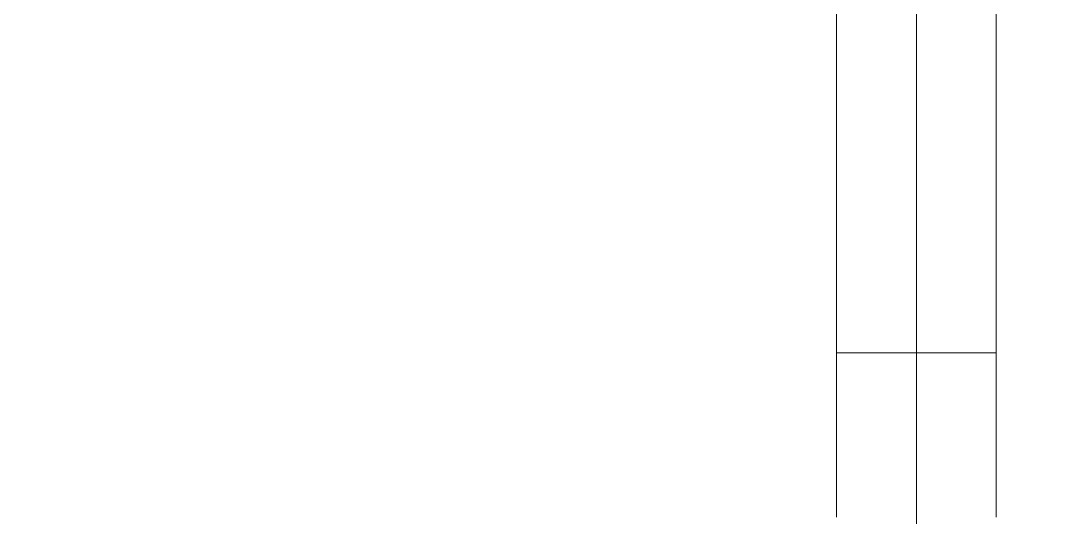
# Model space of a CAD drawing. Header units: millimetres. Extents: x -46169 to 237885, y -84465 to 18123.
# Drawn here: x 167852.2 to 168169.5, y -80503.3 to -80351.1 of the extents above; entities that cross this region are included whole.
import ezdxf

# ---------------------------------------------------------------- set-up
doc = ezdxf.new("R2010")
doc.units = ezdxf.units.MM
doc.header["$MEASUREMENT"] = 0
doc.linetypes.add('Wipeout_Contour', pattern=[1000, 0, -1000])
doc.layers.add('New_A-35-M_FFE_Fixed', color=7, linetype='Continuous')
doc.layers.add('New_A-35-M_FFE_Fixed_Pen_No__1', color=7, linetype='Continuous', lineweight=13)

# ---------------------------------------------------------------- blocks, each defined once
blk = doc.blocks.new('Section Elem_153_3', base_point=(129666.67, -84332.61))
at = {"color": 254, "linetype": 'Wipeout_Contour', "lineweight": 0, "ltscale": 1116818.557601347}
blk.add_wipeout([(167601.61, -80346.96), (167601.61, -80503.33), (167631.61, -80503.33), (168072.61, -80503.33), (168102.61, -80503.33), (168102.61, -80346.96)], dxfattribs=at).dxf.layer = 'New_A-35-M_FFE_Fixed'
at = {"color": 254, "linetype": 'Wipeout_Contour', "lineweight": 0, "ltscale": 745337.946636}
blk.add_wipeout([(168102.61, -80371.46), (168127.11, -80371.46), (168127.11, -80351.09), (168102.61, -80351.09)], dxfattribs=at).dxf.layer = 'New_A-35-M_FFE_Fixed'
at = {"color": 254, "linetype": 'Wipeout_Contour', "lineweight": 0, "ltscale": 745408.578905}
blk.add_wipeout([(168102.61, -80412.46), (168127.11, -80412.46), (168127.11, -80391.97), (168102.61, -80391.97)], dxfattribs=at).dxf.layer = 'New_A-35-M_FFE_Fixed'
at = {"color": 254, "linetype": 'Wipeout_Contour', "lineweight": 0, "ltscale": 745537.831152}
blk.add_wipeout([(168102.61, -80480.58), (168127.11, -80480.58), (168127.11, -80473.58), (168102.61, -80473.58)], dxfattribs=at).dxf.layer = 'New_A-35-M_FFE_Fixed'
at = {"color": 254, "linetype": 'Wipeout_Contour', "lineweight": 0, "ltscale": 745562.055378}
blk.add_wipeout([(168127.11, -80487.59), (168102.61, -80487.59), (168102.61, -80494.61), (168127.11, -80494.61)], dxfattribs=at).dxf.layer = 'New_A-35-M_FFE_Fixed'
at = {"color": 254, "linetype": 'Wipeout_Contour', "lineweight": 0, "ltscale": 745373.206806}
blk.add_wipeout([(168127.11, -80371.46), (168102.61, -80371.46), (168102.61, -80391.97), (168127.11, -80391.97)], dxfattribs=at).dxf.layer = 'New_A-35-M_FFE_Fixed'
at = {"color": 254, "linetype": 'Wipeout_Contour', "lineweight": 0, "ltscale": 745525.781166}
blk.add_wipeout([(168102.61, -80473.58), (168127.11, -80473.58), (168127.11, -80466.62), (168102.61, -80466.62)], dxfattribs=at).dxf.layer = 'New_A-35-M_FFE_Fixed'
at = {"color": 254, "linetype": 'Wipeout_Contour', "lineweight": 0, "ltscale": 745549.93137}
blk.add_wipeout([(168127.11, -80480.58), (168102.61, -80480.58), (168102.61, -80487.59), (168127.11, -80487.59)], dxfattribs=at).dxf.layer = 'New_A-35-M_FFE_Fixed'
at = {"color": 254, "linetype": 'Wipeout_Contour', "lineweight": 0, "ltscale": 745574.176835}
blk.add_wipeout([(168127.11, -80494.61), (168102.61, -80494.61), (168102.61, -80501.63), (168127.11, -80501.63)], dxfattribs=at).dxf.layer = 'New_A-35-M_FFE_Fixed'
at = {"color": 254, "linetype": 'Wipeout_Contour', "lineweight": 0, "ltscale": 745513.807569}
blk.add_wipeout([(168127.11, -80459.71), (168102.61, -80459.71), (168102.61, -80466.62), (168127.11, -80466.62)], dxfattribs=at).dxf.layer = 'New_A-35-M_FFE_Fixed'
at = {"color": 254, "linetype": 'Wipeout_Contour', "lineweight": 0, "ltscale": 745586.269227}
blk.add_wipeout([(168127.11, -80501.63), (168102.61, -80501.63), (168102.61, -80508.61), (168127.11, -80508.61)], dxfattribs=at).dxf.layer = 'New_A-35-M_FFE_Fixed'
at = {"color": 254, "linetype": 'Wipeout_Contour', "lineweight": 0, "ltscale": 745501.936496}
blk.add_wipeout([(168127.11, -80452.87), (168102.61, -80452.87), (168102.61, -80459.71), (168127.11, -80459.71)], dxfattribs=at).dxf.layer = 'New_A-35-M_FFE_Fixed'
at = {"color": 254, "linetype": 'Wipeout_Contour', "lineweight": 0, "ltscale": 745478.708459}
blk.add_wipeout([(168102.61, -80452.87), (168127.11, -80452.87), (168127.11, -80432.81), (168102.61, -80432.81)], dxfattribs=at).dxf.layer = 'New_A-35-M_FFE_Fixed'
at = {"layer": 'New_A-35-M_FFE_Fixed_Pen_No__1', "linetype": 'Continuous'}
blk.add_line((168127.11, -80452.87), (168102.61, -80452.87), dxfattribs=at)
at = {"color": 254, "linetype": 'Wipeout_Contour', "lineweight": 0, "ltscale": 745443.825162}
blk.add_wipeout([(168127.11, -80412.46), (168102.61, -80412.46), (168102.61, -80432.81), (168127.11, -80432.81)], dxfattribs=at).dxf.layer = 'New_A-35-M_FFE_Fixed'
at = {"layer": 'New_A-35-M_FFE_Fixed_Pen_No__1', "linetype": 'Continuous'}
blk.add_line((168102.61, -80503.33), (168102.61, -80346.96), dxfattribs=at)
blk = doc.blocks.new('Section Elem_154_3', base_point=(129666.67, -84332.61))
at = {"color": 254, "linetype": 'Wipeout_Contour', "lineweight": 0, "ltscale": 1119795.303372948}
blk.add_wipeout([(168652.61, -80346.96), (168151.61, -80346.96), (168151.61, -80503.33), (168181.61, -80503.33), (168622.61, -80503.33), (168652.61, -80503.33)], dxfattribs=at).dxf.layer = 'New_A-35-M_FFE_Fixed'
at = {"color": 254, "linetype": 'Wipeout_Contour', "lineweight": 0, "ltscale": 745426.365237}
blk.add_wipeout([(168127.11, -80351.09), (168127.11, -80371.46), (168151.61, -80371.46), (168151.61, -80351.09)], dxfattribs=at).dxf.layer = 'New_A-35-M_FFE_Fixed'
at = {"color": 254, "linetype": 'Wipeout_Contour', "lineweight": 0, "ltscale": 745496.989124}
blk.add_wipeout([(168127.11, -80391.97), (168127.11, -80412.46), (168151.61, -80412.46), (168151.61, -80391.97)], dxfattribs=at).dxf.layer = 'New_A-35-M_FFE_Fixed'
at = {"color": 254, "linetype": 'Wipeout_Contour', "lineweight": 0, "ltscale": 745626.226078}
blk.add_wipeout([(168127.11, -80473.58), (168127.11, -80480.58), (168151.61, -80480.58), (168151.61, -80473.58)], dxfattribs=at).dxf.layer = 'New_A-35-M_FFE_Fixed'
at = {"color": 254, "linetype": 'Wipeout_Contour', "lineweight": 0, "ltscale": 745650.447444}
blk.add_wipeout([(168127.11, -80487.59), (168127.11, -80494.61), (168151.61, -80494.61), (168151.61, -80487.59)], dxfattribs=at).dxf.layer = 'New_A-35-M_FFE_Fixed'
at = {"layer": 'New_A-35-M_FFE_Fixed_Pen_No__1', "linetype": 'Continuous'}
blk.add_line((168127.11, -80351.09), (168127.11, -80330.99), dxfattribs=at)
at = {"color": 254, "linetype": 'Wipeout_Contour', "lineweight": 0, "ltscale": 745461.621215}
blk.add_wipeout([(168127.11, -80371.46), (168127.11, -80391.97), (168151.61, -80391.97), (168151.61, -80371.46)], dxfattribs=at).dxf.layer = 'New_A-35-M_FFE_Fixed'
at = {"color": 254, "linetype": 'Wipeout_Contour', "lineweight": 0, "ltscale": 745614.177483}
blk.add_wipeout([(168127.11, -80466.62), (168127.11, -80473.58), (168151.61, -80473.58), (168151.61, -80466.62)], dxfattribs=at).dxf.layer = 'New_A-35-M_FFE_Fixed'
at = {"color": 254, "linetype": 'Wipeout_Contour', "lineweight": 0, "ltscale": 745638.324856}
blk.add_wipeout([(168127.11, -80480.58), (168127.11, -80487.59), (168151.61, -80487.59), (168151.61, -80480.58)], dxfattribs=at).dxf.layer = 'New_A-35-M_FFE_Fixed'
at = {"color": 254, "linetype": 'Wipeout_Contour', "lineweight": 0, "ltscale": 745662.567429}
blk.add_wipeout([(168127.11, -80494.61), (168127.11, -80501.63), (168151.61, -80501.63), (168151.61, -80494.61)], dxfattribs=at).dxf.layer = 'New_A-35-M_FFE_Fixed'
at = {"layer": 'New_A-35-M_FFE_Fixed_Pen_No__1', "linetype": 'Continuous'}
for p, q in [((168127.11, -80371.46), (168127.11, -80351.09)), ((168127.11, -80391.97), (168127.11, -80371.46)), ((168127.11, -80480.58), (168127.11, -80473.58)), ((168127.11, -80487.59), (168127.11, -80480.58)), ((168127.11, -80494.61), (168127.11, -80487.59))]:
    blk.add_line(p, q, dxfattribs=at)
at = {"color": 254, "linetype": 'Wipeout_Contour', "lineweight": 0, "ltscale": 745602.20532}
blk.add_wipeout([(168127.11, -80459.71), (168127.11, -80466.62), (168151.61, -80466.62), (168151.61, -80459.71)], dxfattribs=at).dxf.layer = 'New_A-35-M_FFE_Fixed'
at = {"color": 254, "linetype": 'Wipeout_Contour', "lineweight": 0, "ltscale": 932103.03758}
blk.add_wipeout([(168127.11, -80501.63), (168127.11, -80508.61), (168151.61, -80508.61), (168151.61, -80503.33), (168151.61, -80501.63)], dxfattribs=at).dxf.layer = 'New_A-35-M_FFE_Fixed'
at = {"layer": 'New_A-35-M_FFE_Fixed_Pen_No__1', "linetype": 'Continuous'}
for p, q in [((168127.11, -80473.58), (168127.11, -80466.62)), ((168127.11, -80501.63), (168127.11, -80494.61)), ((168127.11, -80508.61), (168127.11, -80501.63))]:
    blk.add_line(p, q, dxfattribs=at)
at = {"color": 254, "linetype": 'Wipeout_Contour', "lineweight": 0, "ltscale": 745590.335664}
blk.add_wipeout([(168127.11, -80452.87), (168127.11, -80459.71), (168151.61, -80459.71), (168151.61, -80452.87)], dxfattribs=at).dxf.layer = 'New_A-35-M_FFE_Fixed'
at = {"layer": 'New_A-35-M_FFE_Fixed_Pen_No__1', "linetype": 'Continuous'}
blk.add_line((168127.11, -80466.62), (168127.11, -80459.71), dxfattribs=at)
at = {"color": 254, "linetype": 'Wipeout_Contour', "lineweight": 0, "ltscale": 745567.110397}
blk.add_wipeout([(168127.11, -80432.81), (168127.11, -80452.87), (168151.61, -80452.87), (168151.61, -80432.81)], dxfattribs=at).dxf.layer = 'New_A-35-M_FFE_Fixed'
at = {"layer": 'New_A-35-M_FFE_Fixed_Pen_No__1', "linetype": 'Continuous'}
for p, q in [((168127.11, -80459.71), (168127.11, -80452.87)), ((168127.11, -80452.87), (168151.61, -80452.87))]:
    blk.add_line(p, q, dxfattribs=at)
at = {"color": 254, "linetype": 'Wipeout_Contour', "lineweight": 0, "ltscale": 745532.231202}
blk.add_wipeout([(168127.11, -80432.81), (168151.61, -80432.81), (168151.61, -80412.46), (168127.11, -80412.46)], dxfattribs=at).dxf.layer = 'New_A-35-M_FFE_Fixed'
at = {"layer": 'New_A-35-M_FFE_Fixed_Pen_No__1', "linetype": 'Continuous'}
for p, q in [((168151.61, -80503.33), (168151.61, -80346.96)), ((168127.11, -80412.46), (168127.11, -80391.97)), ((168127.11, -80432.81), (168127.11, -80412.46)), ((168127.11, -80452.87), (168127.11, -80432.81))]:
    blk.add_line(p, q, dxfattribs=at)

msp = doc.modelspace()

# ---------------------------------------------------------------- block references
at = {"layer": 'New_A-35-M_FFE_Fixed'}
msp.add_blockref('Section Elem_153_3', (129666.67, -84332.61), dxfattribs=at)

# ---------------------------------------------------------------- next in the draw order: block references
msp.add_blockref('Section Elem_154_3', (129666.67, -84332.61), dxfattribs=at)

doc.saveas('drawing.dxf')
